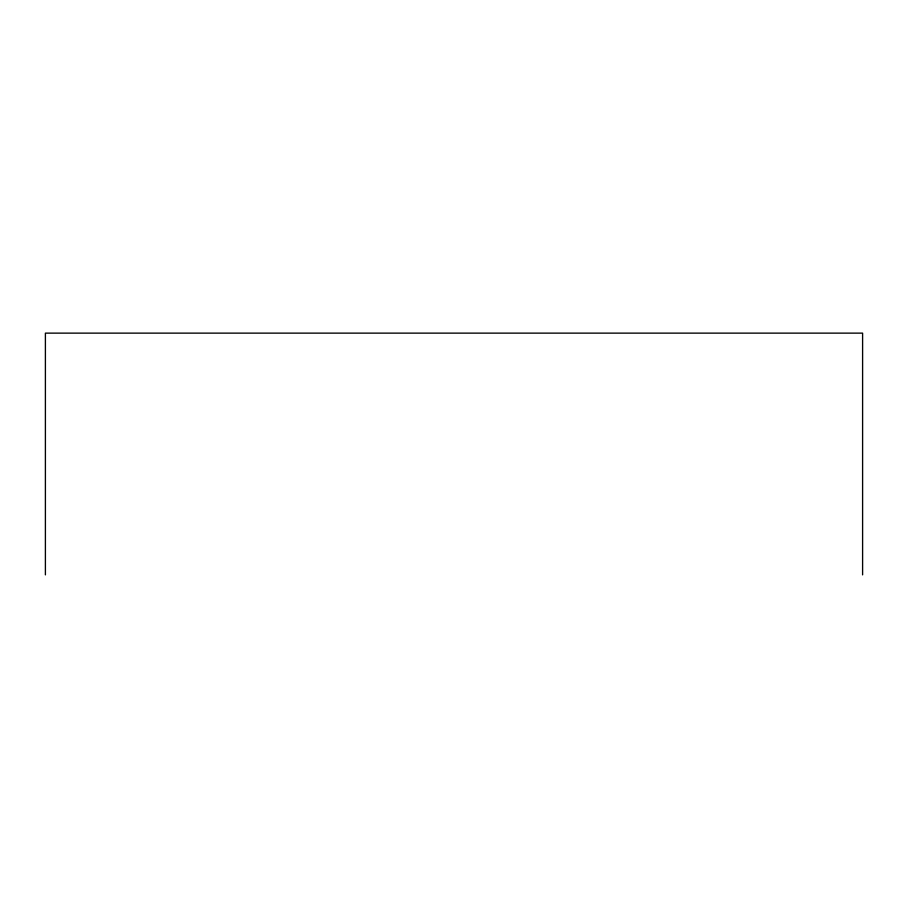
<?xml version="1.0" encoding="UTF-8"?>
<svg xmlns="http://www.w3.org/2000/svg" width="908" height="908" viewBox="0 0 908 908"><rect width="100%" height="100%" fill="white"/><g stroke="black" fill="none" stroke-linecap="round" stroke-linejoin="round"><path stroke-width="1.36" d="M862.6 574.866L862.6 333.134L45.4 333.134L45.4 574.866"/></g></svg>
